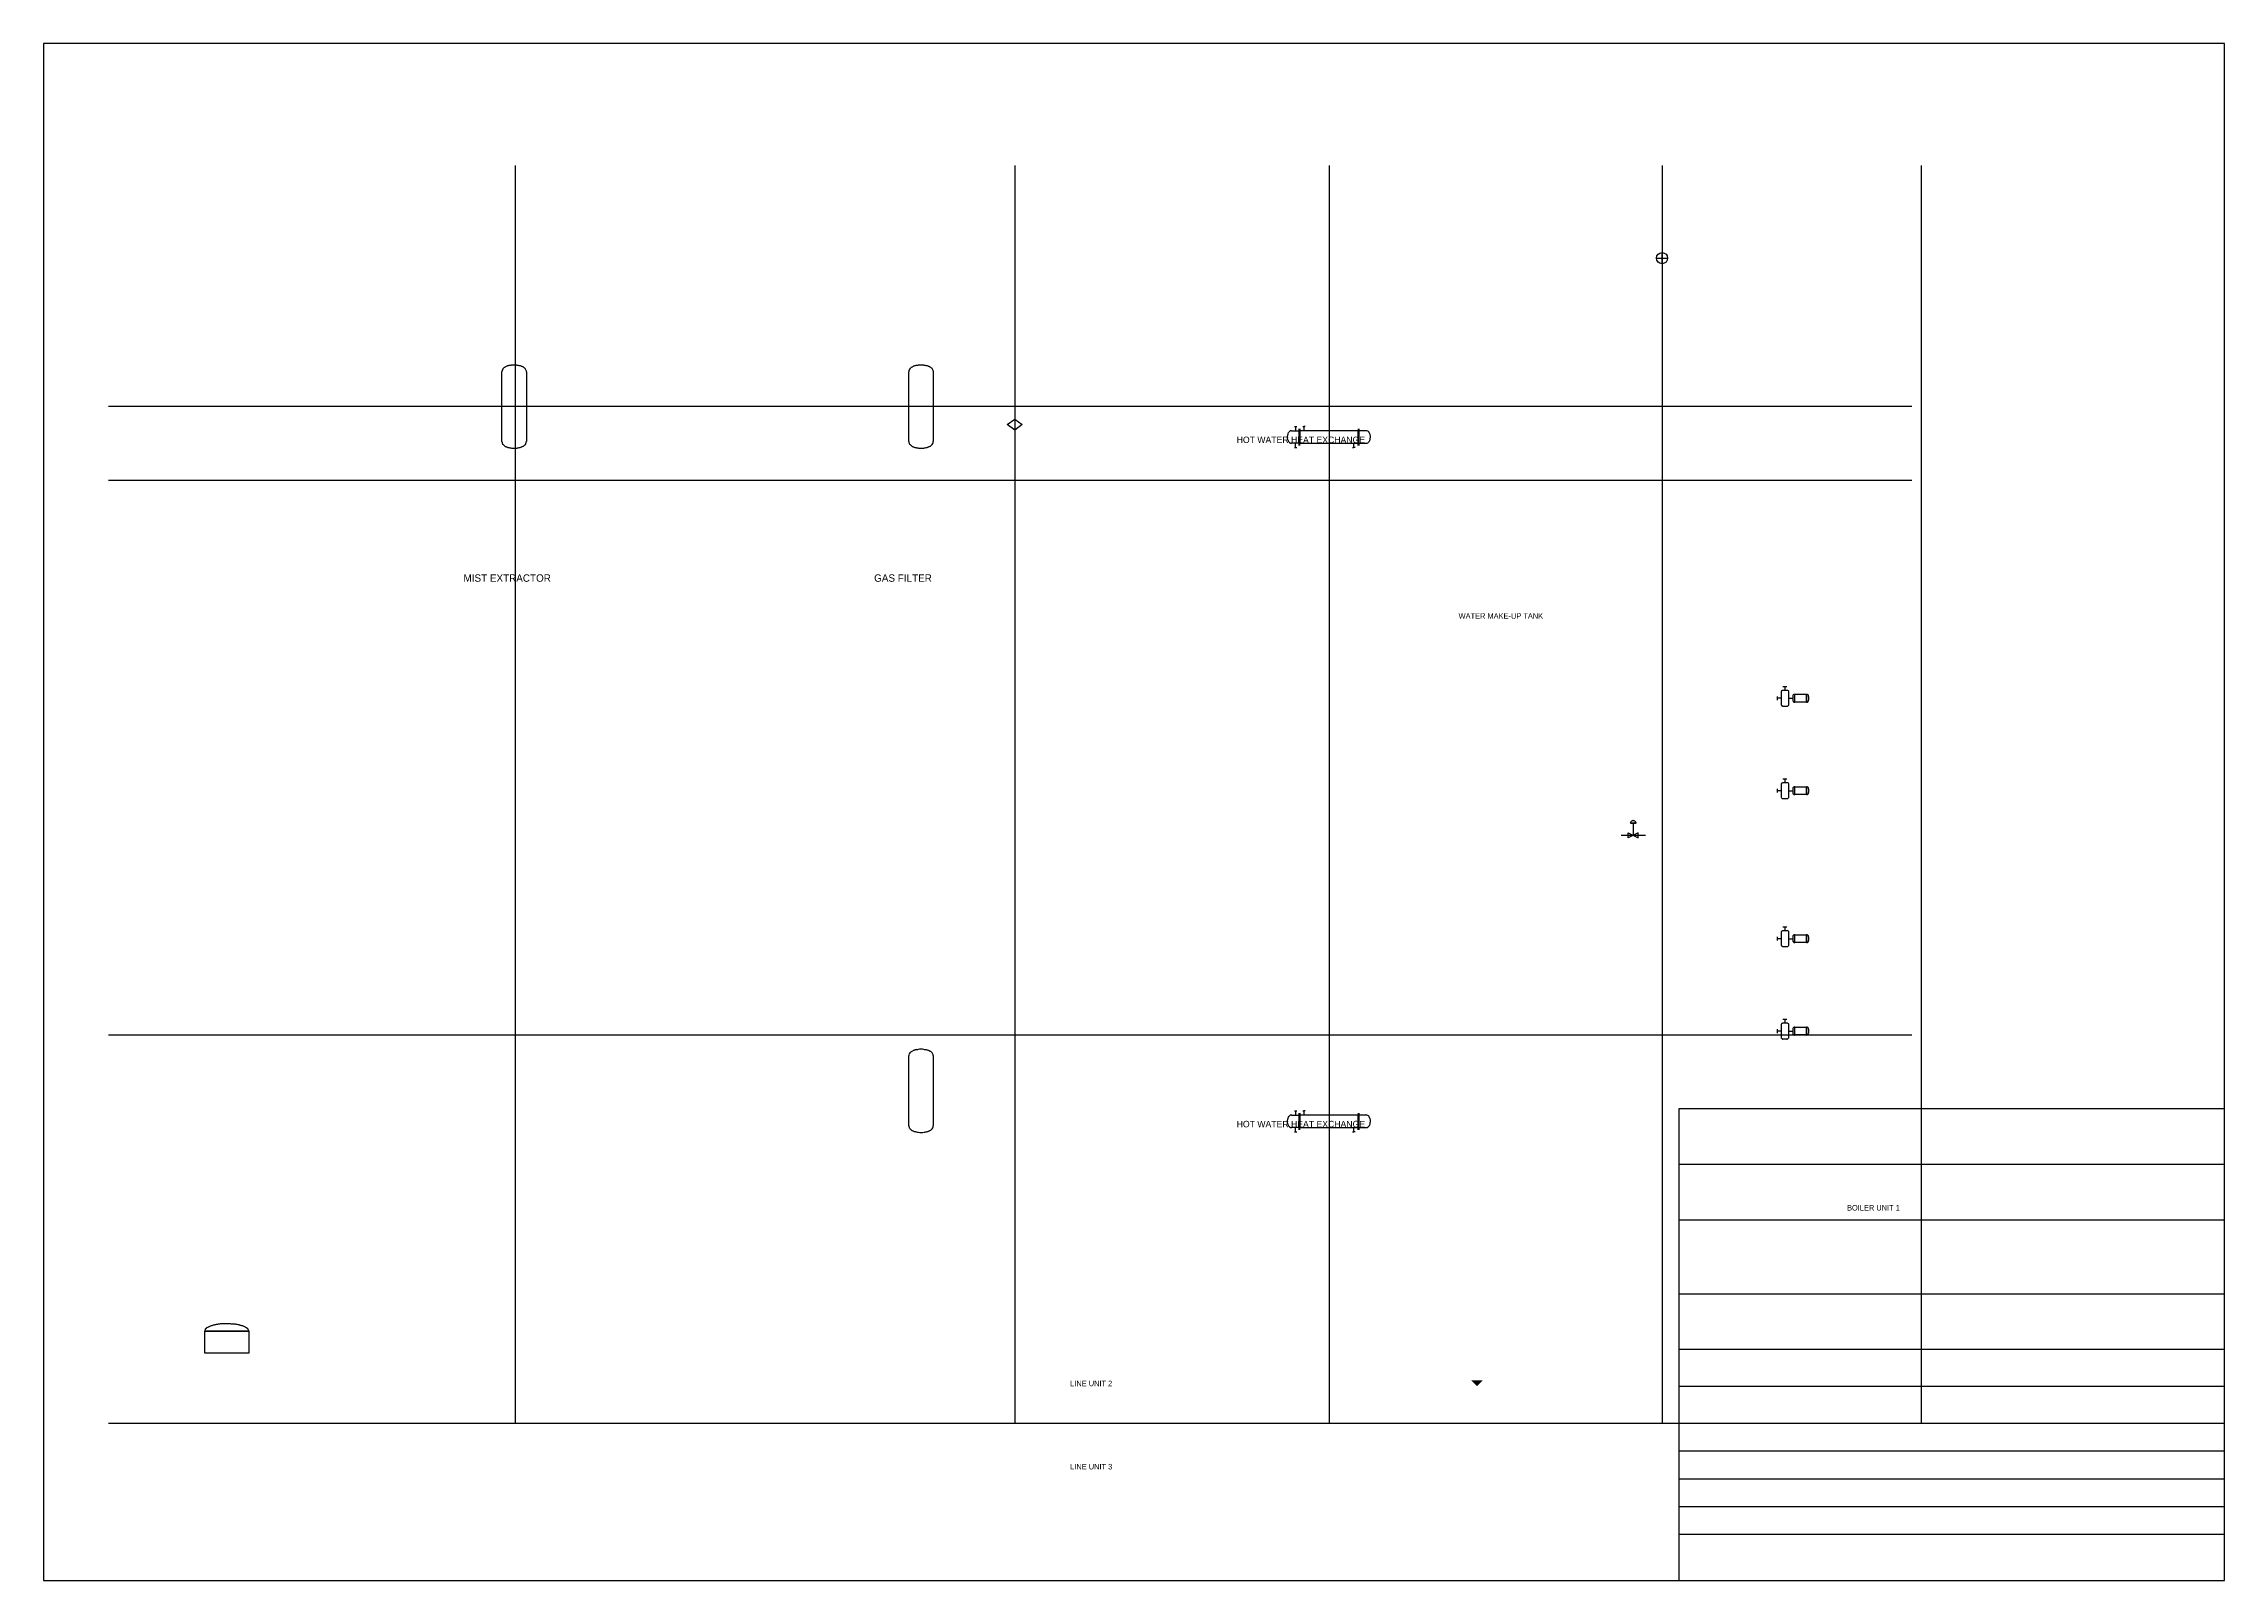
# Model space of a CAD drawing. Header units: metres. Extents: x 5 to 1184, y 5 to 836.
import ezdxf

# ---------------------------------------------------------------- set-up
doc = ezdxf.new("R2010")
doc.units = ezdxf.units.M
for name, color, linetype in [('BORDER', 7, 'Continuous'), ('DEFAULT_255_2_778', 7, 'Continuous'), ('PIP_LINES', 7, 'Continuous'), ('PIP_SYMBOLS', 7, 'Continuous'), ('PIP_TEXT', 7, 'Continuous')]:
    doc.layers.add(name, color=color, linetype=linetype)

# ---------------------------------------------------------------- blocks, each defined once
blk = doc.blocks.new('vessel-vertical')
at = {"layer": 'DEFAULT_255_2_778'}
for p, q in [((2.8, 0.8), (2.8, 38.6)), ((16, 38.6), (16, 0.8)), ((2.8, 0.8), (2.8, 0.8))]:
    blk.add_line(p, q, dxfattribs=at)
for centre, radius, start, end in [((5.3, 38.6), 2.51, 140.7778, 168.2667), ((5.2, 38.6), 2.47, 168.6957, 180.0967), ((5.9, 38.1), 3.29, 131.8405, 141.2539), ((6.4, 37.5), 4.1, 124.736, 131.8813), ((7, 36.7), 5.06, 118.8743, 124.758), ((7.5, 35.7), 6.2, 113.7522, 118.886), ((8.1, 34.6), 7.48, 109.3838, 113.7681), ((8.5, 33.2), 8.88, 105.1608, 109.3851), ((8.9, 31.8), 10.4, 101.0251, 105.1636), ((9.2, 30.2), 11.9, 96.6565, 101.0259), ((9.4, 28.9), 13.3, 90.7896, 96.6522), ((9.4, 28.5), 13.7, 89.9999, 90.8204), ((9.4, 28.8), 13.4, 83.5963, 90.0298), ((9.5, 30.1), 12, 79.3362, 83.5847), ((9.8, 31.6), 10.5, 75.1862, 79.3403), ((10.2, 33.1), 9.01, 70.9747, 75.1886), ((10.7, 34.4), 7.6, 66.7046, 70.9733), ((11.2, 35.6), 6.33, 61.7281, 66.72), ((11.7, 36.6), 5.19, 56.0238, 61.7398), ((12.3, 37.4), 4.2, 48.9989, 56.0493), ((12.8, 38.1), 3.37, 39.9199, 49.035), ((13.3, 38.5), 2.69, 24.899, 40.0362), ((13.6, 38.6), 2.39, 6.4734, 24.7121), ((13.5, 38.6), 2.52, 359.9629, 6.4819), ((5.3, 0.8), 2.52, 179.9629, 186.4819), ((5.2, 0.8), 2.39, 186.4734, 204.7121), ((13.5, 0.8), 2.51, 320.7778, 348.2667), ((13.5, 0.8), 2.47, 348.6957, 0.0967), ((5.4, 0.9), 2.69, 204.899, 220.0362), ((6, 1.4), 3.37, 219.9199, 229.035), ((6.5, 2), 4.2, 228.9989, 236.0493), ((7.1, 2.8), 5.19, 236.0238, 241.7398), ((7.6, 3.8), 6.33, 241.7281, 246.72), ((8.1, 5), 7.6, 246.7046, 250.9733), ((8.6, 6.3), 9.01, 250.9747, 255.1886), ((9, 7.8), 10.5, 255.1862, 259.3403), ((9.2, 9.3), 12, 259.3362, 263.5847), ((9.4, 10.6), 13.4, 263.5963, 270.0298), ((9.4, 10.9), 13.7, 269.9999, 270.8204), ((9.4, 10.5), 13.3, 270.7896, 276.6522), ((9.6, 9.2), 11.9, 276.6565, 281.0259), ((9.9, 7.7), 10.4, 281.0251, 285.1636), ((10.3, 6.2), 8.88, 285.1608, 289.3851), ((10.7, 4.9), 7.48, 289.3838, 293.7681), ((11.2, 3.7), 6.2, 293.7522, 298.886), ((11.8, 2.7), 5.06, 298.8743, 304.758), ((12.3, 1.9), 4.1, 304.736, 311.8813), ((12.9, 1.3), 3.29, 311.8405, 321.2539)]:
    blk.add_arc(centre, radius, start, end, dxfattribs=at)
blk = doc.blocks.new('heat-exchanger-tema-type-bem')
at = {"layer": 'DEFAULT_255_2_778'}
for p, q in [((5.4, 7.8), (10.2, 7.8)), ((7.3, 10.5), (8.9, 10.5)), ((8.1, 10.5), (8.1, 7.8)), ((10.2, 9.1), (10.2, -1.5)), ((10.7, 9.1), (10.7, 7.8)), ((12.9, 7.8), (10.7, 7.8)), ((10.7, 7.8), (10.7, -0.1)), ((12.6, 10.5), (13.4, 10.5)), ((47.8, 7.8), (12.9, 7.8)), ((13.4, 10.5), (13.4, 7.8)), ((14.2, 10.5), (13.4, 10.5)), ((47.8, 9.1), (47.8, 7.8)), ((47.8, -0.1), (47.8, 7.8)), ((48.3, 9.1), (48.3, -1.5)), ((53, 7.8), (48.3, 7.8)), ((10.2, -0.1), (5.4, -0.1)), ((7.3, -2.8), (8.9, -2.8)), ((8.1, -2.8), (8.1, -0.1)), ((10.7, -1.5), (10.7, -0.1)), ((10.7, -0.1), (47.8, -0.1)), ((44.3, -2.8), (45.1, -2.8)), ((45.1, -2.8), (45.1, -0.1)), ((45.9, -2.8), (45.1, -2.8)), ((47.8, -1.5), (47.8, -0.1)), ((48.3, -0.1), (53, -0.1))]:
    blk.add_line(p, q, dxfattribs=at)
for centre, radius, start, end in [((8.2, 3.9), 5.39, 162.753, 171.3735), ((8.7, 3.8), 5.94, 171.3526, 180.0517), ((8.9, 3.8), 6.07, 179.9933, 183.3356), ((8.5, 3.8), 5.75, 183.2806, 191.9464), ((7.9, 3.7), 5.13, 191.9239, 200.6152), ((7.5, 4.1), 4.66, 153.5394, 162.7881), ((7.2, 3.4), 4.37, 200.5861, 209.7766), ((6.7, 4.5), 3.83, 143.3946, 153.5774), ((6.5, 3), 3.53, 209.7135, 220.7038), ((6.1, 5), 3, 130.7967, 143.4726), ((5.9, 2.5), 2.72, 220.6123, 234.7412), ((5.6, 5.6), 2.25, 112.3062, 130.956), ((5.4, 1.8), 1.94, 234.0661, 269.4093), ((5.4, 6), 1.84, 90.0931, 112.0938), ((53, 6), 1.84, 67.9066, 89.9068), ((53, 1.8), 1.94, 270.5909, 305.9332), ((52.9, 5.6), 2.25, 49.0451, 67.6942), ((52.6, 2.5), 2.72, 305.258, 319.3864), ((52.4, 5), 3, 36.5288, 49.2043), ((52, 3), 3.53, 319.2949, 330.2851), ((51.7, 4.5), 3.83, 26.424, 36.6067), ((51.3, 3.4), 4.37, 330.222, 339.4126), ((51, 4.1), 4.66, 17.213, 26.462), ((50.3, 3.9), 5.39, 8.6271, 17.2481), ((50.5, 3.7), 5.13, 339.3835, 348.0752), ((49.8, 3.8), 5.94, 359.9483, 8.648), ((49.9, 3.8), 5.75, 348.0527, 356.7191), ((49.6, 3.8), 6.07, 356.6641, 0.0067)]:
    blk.add_arc(centre, radius, start, end, dxfattribs=at)
blk = doc.blocks.new('pump-horizontal-centrifugal')
at = {"layer": 'DEFAULT_255_2_778'}
for p, q in [((2.8, 3.8), (2.8, 1.2)), ((5.4, 2.5), (2.8, 2.5)), ((5.4, 6.5), (5.4, -1.5)), ((6.7, 10.5), (9.4, 10.5)), ((9.4, 7.8), (6.7, 7.8)), ((8.1, 7.8), (8.1, 10.5)), ((10.7, -1.5), (10.7, 6.5)), ((10.7, 2.5), (13.4, 2.5)), ((13.4, 3.8), (13.4, 1.2)), ((14.7, 5.2), (22.6, 5.2)), ((14.7, -0.1), (14.7, 5.2)), ((14.7, -0.1), (14.7, 5.2)), ((22.6, 5.2), (22.6, -0.1)), ((22.6, -0.1), (22.6, 5.2)), ((23.9, 3.8), (23.9, 1.2)), ((6.7, -2.8), (9.4, -2.8)), ((10.7, -1.5), (10.7, -1.5)), ((22.6, -0.1), (14.7, -0.1))]:
    blk.add_line(p, q, dxfattribs=at)
for centre, radius, start, end in [((7.1, 6.6), 1.63, 162.3478, 175.0366), ((7.7, 6.5), 2.32, 174.6969, 180.1145), ((6.5, 6.8), 0.987, 115.0053, 163.5305), ((6.6, 6.4), 1.36, 99.3162, 114.7839), ((6.7, 5.7), 2.12, 89.6513, 99.4995), ((9.4, 5.5), 2.32, 84.6973, 90.1145), ((9.5, 6.2), 1.63, 72.349, 85.037), ((9.7, 6.8), 0.987, 25.0077, 73.5324), ((9.3, 6.6), 1.36, 9.3169, 24.7856), ((8.6, 6.5), 2.12, 359.6512, 9.5003), ((14.4, 4.1), 0.987, 115.0053, 163.5305), ((15, 3.9), 1.63, 162.3478, 175.0366), ((15.7, 3.8), 2.32, 174.6969, 180.1145), ((15.5, 1.2), 2.12, 179.6513, 189.4988), ((14.7, 1), 1.36, 189.3154, 204.7822), ((14.4, 0.9), 0.987, 205.0029, 253.5286), ((14.5, 3.8), 1.36, 99.3162, 114.7839), ((14.7, 3), 2.12, 89.6513, 99.4995), ((22.6, 3), 2.12, 80.5005, 90.3487), ((22.8, 3.8), 1.36, 65.2161, 80.6838), ((22.9, 0.9), 0.987, 286.4714, 334.9971), ((22.9, 4.1), 0.987, 16.4695, 64.9947), ((22.6, 1), 1.36, 335.2178, 350.6846), ((22.3, 3.9), 1.63, 4.9634, 17.6522), ((21.6, 3.8), 2.32, 359.8855, 5.3031), ((21.8, 1.2), 2.12, 350.5012, 0.3487), ((7.5, -1.5), 2.12, 179.6513, 189.4995), ((6.8, -1.6), 1.36, 189.3162, 204.7839), ((6.5, -1.8), 0.987, 205.0053, 253.5305), ((6.7, -1.1), 1.63, 252.3478, 265.0366), ((6.7, -0.5), 2.32, 264.6969, 270.1145), ((9.4, -0.7), 2.12, 269.6513, 279.4988), ((9.5, -1.4), 1.36, 279.3154, 294.7822), ((9.7, -1.7), 0.987, 295.0029, 343.5286), ((9.1, -1.5), 1.63, 342.3466, 355.0361), ((8.4, -1.5), 2.32, 354.6964, 0.1146), ((14.6, 1.5), 1.63, 252.3466, 265.0361), ((14.7, 2.2), 2.32, 264.6964, 270.1146), ((22.6, 2.2), 2.32, 269.8854, 275.3036), ((22.7, 1.5), 1.63, 274.9639, 287.6534)]:
    blk.add_arc(centre, radius, start, end, dxfattribs=at)
blk = doc.blocks.new('tank-dome-roof')
at = {"layer": 'DEFAULT_255_2_778'}
for p, q in [((34.5, 13.1), (2.8, 13.1)), ((2.8, 13.1), (34.5, 13.1)), ((2.8, -2.8), (2.8, 13.1)), ((34.5, 13.1), (34.5, -2.8)), ((34.5, -2.8), (2.8, -2.8))]:
    blk.add_line(p, q, dxfattribs=at)
for centre, radius, start, end in [((9.1, 8.4), 8.46, 119.0764, 123.4215), ((10.3, 6.3), 10.8, 115.3962, 119.0913), ((11.5, 3.8), 13.6, 112.1971, 115.407), ((12.6, 1), 16.6, 109.5604, 112.2115), ((13.7, -2.1), 19.9, 107.0004, 109.5606), ((14.8, -5.6), 23.6, 104.6851, 107.0057), ((15.8, -9.2), 27.4, 102.6116, 104.6906), ((16.6, -13), 31.2, 100.5382, 102.612), ((17.3, -16.5), 34.8, 98.892, 100.5464), ((17.8, -19.6), 38, 97.2177, 98.8924), ((18.1, -22.7), 41.1, 95.5093, 97.2183), ((18.4, -25.6), 44, 93.7502, 95.51), ((18.6, -28.1), 46.4, 91.9202, 93.7511), ((18.6, -30), 48.4, 89.9949, 91.9214), ((18.7, -30.1), 48.5, 88.3508, 90.0037), ((18.7, -28.5), 46.9, 86.6818, 88.3522), ((18.8, -26.1), 44.4, 84.7022, 86.6862), ((19.1, -22.9), 41.3, 82.8327, 84.7026), ((19.6, -19.6), 38, 81.0224, 82.8332), ((20.1, -16.1), 34.4, 79.1281, 81.0248), ((20.8, -12.5), 30.8, 77.2701, 79.128), ((21.6, -9), 27.1, 75.1362, 77.2762), ((22.5, -5.5), 23.5, 73.0623, 75.1341), ((23.5, -2.2), 20.1, 70.5335, 73.0735), ((24.6, 0.9), 16.8, 67.9442, 70.5325), ((25.8, 3.7), 13.8, 64.7724, 67.9598), ((27, 6.2), 11, 61.1627, 64.7813), ((28.1, 8.2), 8.67, 57.1311, 61.1689), ((4.7, 13.1), 1.92, 156.161, 179.7076), ((5.3, 12.8), 2.57, 143.7373, 156.3252), ((6.1, 12.3), 3.56, 135.0855, 143.8331), ((7, 11.3), 4.86, 128.5117, 135.1408), ((8, 10.1), 6.49, 123.4041, 128.5527), ((29.2, 9.9), 6.69, 52.013, 57.1625), ((30.2, 11.2), 5, 45.56, 52.0478), ((31.1, 12.2), 3.68, 37.3475, 45.6003), ((31.9, 12.8), 2.68, 25.7177, 37.4355), ((32.6, 13.1), 1.94, 0.3908, 26.0546)]:
    blk.add_arc(centre, radius, start, end, dxfattribs=at)
blk = doc.blocks.new('CUSTOM_INSTRUMENT_BUBBLE')
for p, q in [((-3, 0), (3, 0)), ((0, -3), (0, 3))]:
    blk.add_line(p, q)
blk.add_circle((0, 0), 3)
blk = doc.blocks.new('CUSTOM_VALVE_MANUAL')
blk.add_lwpolyline([(-4, 0), (0, 3), (4, 0), (0, -3), (-4, 0)])
blk = doc.blocks.new('CONTROL_VALVE')
at = {"layer": 'DEFAULT_255_2_778'}
for p, q in [((11, 4.5), (7.8, 4.5)), ((8.1, 4.5), (10.7, 4.5)), ((9.4, 4.5), (9.4, -2.1)), ((11, 4.5), (11, 4.5)), ((2.8, -2.1), (16, -2.1)), ((12, -0.8), (6.7, -3.4)), ((6.7, -3.4), (6.7, -0.8)), ((6.7, -0.8), (12, -3.4)), ((12, -3.4), (12, -0.8))]:
    blk.add_line(p, q, dxfattribs=at)
for centre, radius, start, end in [((9.3, 4.2), 1.49, 139.274, 170.2375), ((9.5, 4.1), 1.75, 107.8085, 139.4549), ((9.4, 4.2), 1.6, 100.7622, 107.7138), ((9.4, 4.4), 1.44, 91.8616, 100.8049), ((9.4, 4.5), 1.33, 90.0038, 91.7662), ((9.4, 4.4), 1.41, 80.7831, 89.8951), ((9.4, 4.3), 1.52, 79.284, 80.8774), ((9.3, 4.1), 1.72, 54.0163, 78.868), ((9.4, 4.2), 1.59, 16.9721, 54.9197), ((9.6, 4.3), 1.43, 9.4624, 16.199)]:
    blk.add_arc(centre, radius, start, end, dxfattribs=at)
blk = doc.blocks.new('FLOW_ARROW')
blk.add_hatch(color=256).paths.add_polyline_path([(-3.2, 3.2), (-0.1, 0), (3.1, 3.2)], flags=0)

msp = doc.modelspace()

# ---------------------------------------------------------------- linework, layer by layer
at = {"layer": 'BORDER'}
for p, q in [((889, 230), (1184, 230)), ((889, 200), (1184, 200)), ((889, 160), (1184, 160)), ((889, 130), (1184, 130)), ((889, 110), (1184, 110)), ((889, 90), (1184, 90)), ((889, 75), (1184, 75)), ((889, 60), (1184, 60)), ((889, 45), (1184, 45)), ((889, 30), (1184, 30))]:
    msp.add_line(p, q, dxfattribs=at)
for points in [[(5, 5), (1184, 5), (1184, 836), (5, 836), (5, 5)], [(889, 5), (1184, 5), (1184, 260), (889, 260), (889, 5)]]:
    msp.add_lwpolyline(points, dxfattribs=at)
at = {"layer": 'PIP_LINES'}
for p, q in [((260, 770), (260, 90)), ((530, 770), (530, 90)), ((700, 770), (700, 90)), ((880, 770), (880, 90)), ((1020, 770), (1020, 90)), ((40, 640), (1015, 640)), ((40, 600), (1015, 600)), ((40, 300), (1015, 300)), ((40, 90), (1015, 90))]:
    msp.add_line(p, q, dxfattribs=at)

# ---------------------------------------------------------------- block references
at = {"layer": 'PIP_SYMBOLS'}
for name, p in [('CUSTOM_INSTRUMENT_BUBBLE', (880, 720)), ('vessel-vertical', (250, 620)), ('vessel-vertical', (470, 620)), ('CUSTOM_VALVE_MANUAL', (530, 630)), ('CONTROL_VALVE', (855, 410)), ('vessel-vertical', (470, 250)), ('FLOW_ARROW', (780, 110))]:
    msp.add_blockref(name, p, dxfattribs=at)
for name, p, xscale, yscale in [('heat-exchanger-tema-type-bem', (675, 620), 0.85, 0.85), ('pump-horizontal-centrifugal', (940, 480), 0.8, 0.8), ('pump-horizontal-centrifugal', (940, 430), 0.8, 0.8), ('pump-horizontal-centrifugal', (940, 350), 0.8, 0.8), ('pump-horizontal-centrifugal', (940, 300), 0.8, 0.8), ('heat-exchanger-tema-type-bem', (675, 250), 0.85, 0.85), ('tank-dome-roof', (90, 130), 0.75, 0.75)]:
    msp.add_blockref(name, p, dxfattribs=dict(at, xscale=xscale, yscale=yscale))

# ---------------------------------------------------------------- texts
at = {"layer": 'PIP_TEXT'}
for s, height, p in [('HOT WATER HEAT EXCHANGE', 3.5, (650, 620)), ('MIST EXTRACTOR', 4, (232, 545)), ('GAS FILTER', 4, (454, 545)), ('WATER MAKE-UP TANK', 3, (770, 525)), ('HOT WATER HEAT EXCHANGE', 3.5, (650, 250)), ('BOILER UNIT 1', 3, (980, 205)), ('LINE UNIT 2', 3, (560, 110)), ('LINE UNIT 3', 3, (560, 65))]:
    msp.add_text(s, height=height, dxfattribs=at).set_placement(p)

doc.saveas('drawing.dxf')
